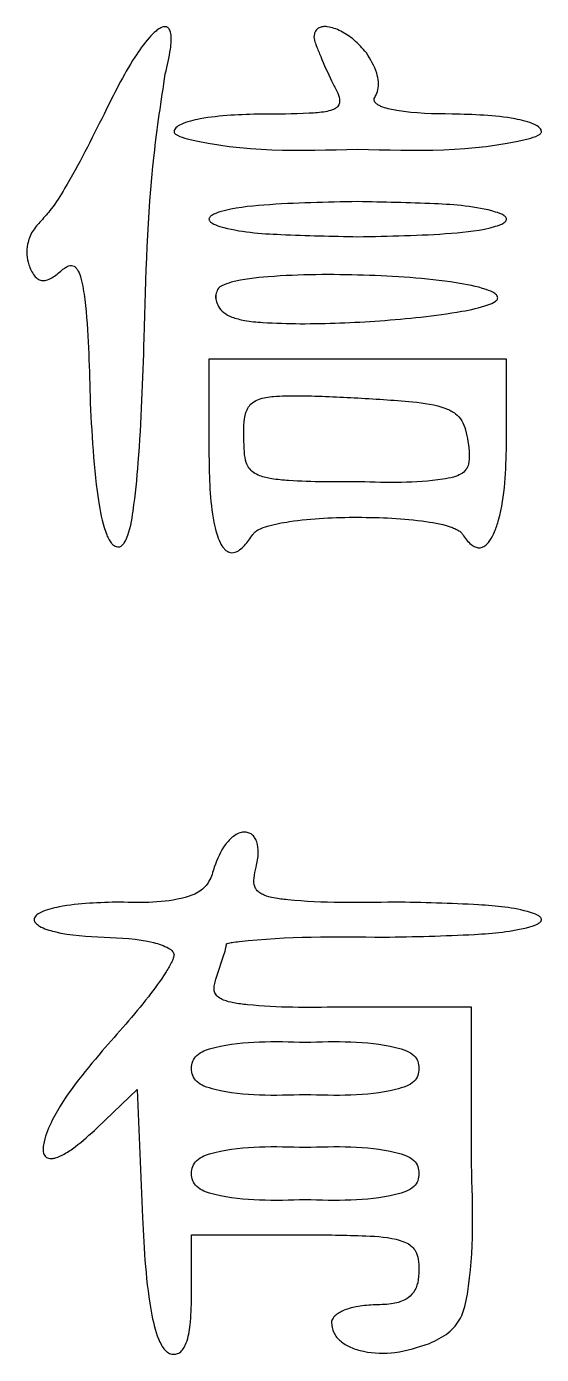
# Model space of a CAD drawing. Header units: millimetres. Extents: x 5 to 292, y 5 to 205.
# Drawn here: x 75.857 to 76.503, y 117.262 to 118.927 of the extents above; entities that cross this region are included whole.
import ezdxf

# ---------------------------------------------------------------- set-up
doc = ezdxf.new("R2010")
doc.units = ezdxf.units.MM

msp = doc.modelspace()

# ---------------------------------------------------------------- linework, layer by layer
at = {"color": 7, "linetype": 'Continuous', "lineweight": 25}
for p, q in [((76.4587, 118.5096), (76.0856, 118.5096)), ((76.0856, 118.5096), (76.0856, 118.3889)), ((76.4587, 118.4021), (76.4587, 118.5096)), ((76.4148, 117.6977), (76.248, 117.6977)), ((76.4148, 117.5002), (76.4148, 117.6977)), ((75.9452, 117.5463), (75.9957, 117.5945)), ((75.9957, 117.5945), (76.0023, 117.4343)), ((76.0637, 117.4124), (76.2063, 117.4124)), ((76.0637, 117.3334), (76.0637, 117.4124))]:
    msp.add_line(p, q, dxfattribs=at)
for points, knots in [([(76.0308, 118.8673), (76.0333, 118.8776), (76.0373, 118.8941), (76.0389, 118.9125), (76.037, 118.9207), (76.0359, 118.9232), (76.0344, 118.925), (76.0326, 118.9261), (76.0304, 118.9265), (76.0274, 118.9261), (76.0236, 118.9242), (76.0175, 118.9198), (76.0062, 118.9082), (75.9823, 118.8745), (75.9659, 118.8411), (75.954, 118.8169)], [0, 0, 0, 0, 0.159074, 0.256351, 0.272333, 0.2856, 0.296807, 0.306946, 0.317258, 0.32887, 0.351575, 0.380888, 0.441422, 0.593978, 1, 1, 1, 1]), ([(76.2831, 118.8937), (76.2781, 118.8993), (76.2686, 118.9099), (76.2518, 118.921), (76.2381, 118.9263), (76.2287, 118.9266), (76.2243, 118.9255), (76.221, 118.9235), (76.2189, 118.9209), (76.2175, 118.9174), (76.2174, 118.9148), (76.2173, 118.9134)], [0, 0, 0, 0, 0.267229, 0.501897, 0.710803, 0.775582, 0.831541, 0.870312, 0.908954, 0.951033, 1, 1, 1, 1]), ([(76.2173, 118.9134), (76.2175, 118.912), (76.2181, 118.9083), (76.2211, 118.9001), (76.228, 118.8832), (76.2346, 118.8686), (76.2393, 118.8586)], [0, 0, 0, 0, 0.074157, 0.189796, 0.438467, 1, 1, 1, 1]), ([(76.2941, 118.8388), (76.2955, 118.8416), (76.2983, 118.8473), (76.2983, 118.8577), (76.2953, 118.874), (76.2882, 118.8854), (76.2831, 118.8937)], [0, 0, 0, 0, 0.154146, 0.324837, 0.514216, 1, 1, 1, 1]), ([(76.0044, 118.536), (76.0064, 118.6126), (76.0093, 118.7236), (76.0257, 118.8334), (76.0308, 118.8673)], [0, 0, 0, 0, 0.6905173, 1, 1, 1, 1]), ([(76.2393, 118.8586), (76.2416, 118.8542), (76.2456, 118.8468), (76.2492, 118.8379), (76.2496, 118.8324), (76.2491, 118.8296), (76.2479, 118.8271), (76.2452, 118.8242), (76.2396, 118.8215), (76.228, 118.8189), (76.1982, 118.8167), (76.1714, 118.8168), (76.1515, 118.8169)], [0, 0, 0, 0, 0.111676, 0.191602, 0.214745, 0.235475, 0.25539, 0.276455, 0.325205, 0.39275, 0.547273, 1, 1, 1, 1]), ([(76.3907, 118.8169), (76.3675, 118.8171), (76.3382, 118.8175), (76.3077, 118.8238), (76.2993, 118.8273), (76.2959, 118.8294), (76.2937, 118.8317), (76.2927, 118.834), (76.2928, 118.8366), (76.2937, 118.838), (76.2941, 118.8388)], [0, 0, 0, 0, 0.648788, 0.819123, 0.867122, 0.905235, 0.931345, 0.953443, 0.975043, 1, 1, 1, 1]), ([(75.954, 118.8169), (75.9382, 118.7853), (75.9179, 118.7447), (75.8905, 118.7004), (75.8793, 118.6879), (75.875, 118.683)], [0, 0, 0, 0, 0.678437, 0.874225, 1, 1, 1, 1]), ([(75.954, 118.8169), (75.9382, 118.7853), (75.9179, 118.7447), (75.8905, 118.7004), (75.8793, 118.6879), (75.875, 118.683)], [0, 0, 0, 0, 0.678437, 0.874225, 1, 1, 1, 1]), ([(76.1515, 118.8169), (76.1257, 118.8161), (76.0916, 118.8152), (76.0555, 118.8069), (76.0451, 118.801), (76.0422, 118.7975), (76.0419, 118.7957), (76.0418, 118.7949)], [0, 0, 0, 0, 0.6706792, 0.8859506, 0.9535675, 0.9784421, 1, 1, 1, 1]), ([(76.1515, 118.8169), (76.1257, 118.8161), (76.0916, 118.8152), (76.0555, 118.8069), (76.0451, 118.801), (76.0422, 118.7975), (76.0419, 118.7957), (76.0418, 118.7949)], [0, 0, 0, 0, 0.670679, 0.885951, 0.953568, 0.978442, 1, 1, 1, 1]), ([(76.5026, 118.7949), (76.5025, 118.7957), (76.5022, 118.7975), (76.4993, 118.801), (76.4887, 118.8069), (76.4519, 118.8153), (76.4171, 118.8162), (76.3907, 118.8169)], [0, 0, 0, 0, 0.02116, 0.045594, 0.112174, 0.325427, 1, 1, 1, 1]), ([(76.5026, 118.7949), (76.5025, 118.7957), (76.5022, 118.7975), (76.4993, 118.801), (76.4887, 118.8069), (76.4519, 118.8153), (76.4171, 118.8162), (76.3907, 118.8169)], [0, 0, 0, 0, 0.02116, 0.045594, 0.112174, 0.325427, 1, 1, 1, 1]), ([(76.0418, 118.7949), (76.0418, 118.7945), (76.0419, 118.7936), (76.0433, 118.7918), (76.0486, 118.7885), (76.1237, 118.7685), (76.2001, 118.7708), (76.2722, 118.773)], [0, 0, 0, 0, 0.0053467, 0.011495, 0.0282276, 0.0840049, 1, 1, 1, 1]), ([(76.2722, 118.773), (76.3442, 118.7708), (76.4206, 118.7685), (76.4958, 118.7885), (76.501, 118.7918), (76.5024, 118.7936), (76.5025, 118.7945), (76.5026, 118.7949)], [0, 0, 0, 0, 0.9159951, 0.9717724, 0.988505, 0.9946533, 1, 1, 1, 1]), ([(76.2722, 118.7071), (76.233, 118.7064), (76.1751, 118.7054), (76.1137, 118.6991), (76.0916, 118.6917), (76.0877, 118.6889), (76.0865, 118.6877), (76.0858, 118.6865), (76.0857, 118.6856), (76.0856, 118.6852)], [0, 0, 0, 0, 0.616865, 0.909969, 0.967927, 0.97791, 0.986319, 0.99349, 1, 1, 1, 1]), ([(76.4587, 118.6852), (76.4587, 118.6856), (76.4586, 118.6865), (76.4578, 118.6877), (76.4567, 118.6889), (76.4527, 118.6917), (76.4238, 118.7013), (76.362, 118.7054), (76.3042, 118.7065), (76.2722, 118.7071)], [0, 0, 0, 0, 0.006511, 0.013683, 0.022093, 0.032078, 0.090045, 0.494867, 1, 1, 1, 1]), ([(75.875, 118.683), (75.8711, 118.6788), (75.8632, 118.6703), (75.8579, 118.6551), (75.8563, 118.6406), (75.8585, 118.6322), (75.8596, 118.6281)], [0, 0, 0, 0, 0.284122, 0.570516, 0.790143, 1, 1, 1, 1]), ([(76.0856, 118.6852), (76.0857, 118.6848), (76.0858, 118.6839), (76.0865, 118.6827), (76.0877, 118.6815), (76.0916, 118.6786), (76.1206, 118.669), (76.1823, 118.665), (76.2401, 118.6639), (76.2722, 118.6632)], [0, 0, 0, 0, 0.006511, 0.0136832, 0.0220933, 0.0320777, 0.0900446, 0.4948671, 1, 1, 1, 1]), ([(76.2722, 118.6632), (76.3114, 118.6639), (76.3692, 118.6649), (76.4306, 118.6713), (76.4527, 118.6786), (76.4567, 118.6815), (76.4578, 118.6827), (76.4586, 118.6839), (76.4587, 118.6848), (76.4587, 118.6852)], [0, 0, 0, 0, 0.616865, 0.909969, 0.967927, 0.97791, 0.986319, 0.99349, 1, 1, 1, 1]), ([(75.8596, 118.6281), (75.8615, 118.6232), (75.8642, 118.6165), (75.8705, 118.6101), (75.8758, 118.6079), (75.8821, 118.6085), (75.8911, 118.6128), (75.8972, 118.618), (75.9013, 118.6215)], [0, 0, 0, 0, 0.279866, 0.381237, 0.470376, 0.576469, 0.709553, 1, 1, 1, 1]), ([(75.9013, 118.6215), (75.9027, 118.6226), (75.9053, 118.6246), (75.9093, 118.6266), (75.9131, 118.6274), (75.9166, 118.6264), (75.9195, 118.6238), (75.9226, 118.6187), (75.927, 118.6056), (75.9343, 118.5533), (75.9354, 118.5039), (75.9364, 118.4635)], [0, 0, 0, 0, 0.029211, 0.053108, 0.072879, 0.091237, 0.11075, 0.135323, 0.18829, 0.337334, 1, 1, 1, 1]), ([(76.4477, 118.5864), (76.4476, 118.5871), (76.4474, 118.5885), (76.446, 118.5904), (76.4417, 118.5939), (76.4249, 118.6005), (76.3702, 118.6104), (76.2784, 118.6164), (76.1842, 118.6159), (76.1244, 118.6097), (76.1042, 118.6032), (76.0986, 118.5999), (76.0972, 118.5982), (76.0966, 118.5974)], [0, 0, 0, 0, 0.005398, 0.011593, 0.01915, 0.051649, 0.159365, 0.483184, 0.816259, 0.946207, 0.981798, 0.991872, 1, 1, 1, 1]), ([(76.4477, 118.5864), (76.4476, 118.5871), (76.4474, 118.5885), (76.446, 118.5904), (76.4417, 118.5939), (76.4249, 118.6005), (76.3702, 118.6104), (76.2784, 118.6164), (76.1842, 118.6159), (76.1244, 118.6097), (76.1042, 118.6032), (76.0986, 118.5999), (76.0972, 118.5982), (76.0966, 118.5974)], [0, 0, 0, 0, 0.005398, 0.011593, 0.01915, 0.051649, 0.159365, 0.483184, 0.816259, 0.946207, 0.981798, 0.991872, 1, 1, 1, 1]), ([(76.0966, 118.5974), (76.0957, 118.5952), (76.0938, 118.5908), (76.0937, 118.5856), (76.0946, 118.5833), (76.0946, 118.5832)], [0, 0, 0, 0, 0.4880279, 0.9972238, 1, 1, 1, 1]), ([(76.0966, 118.5974), (76.0957, 118.5952), (76.0937, 118.5907), (76.0943, 118.583), (76.0975, 118.575), (76.1041, 118.5672), (76.1107, 118.564), (76.1142, 118.5623)], [0, 0, 0, 0, 0.1606015, 0.328169, 0.5082476, 0.7399822, 1, 1, 1, 1]), ([(76.1142, 118.5623), (76.1195, 118.5608), (76.1322, 118.5573), (76.161, 118.555), (76.2176, 118.5533), (76.3011, 118.5571), (76.38, 118.5648), (76.4281, 118.5746), (76.4424, 118.5803), (76.4459, 118.583), (76.4469, 118.5841), (76.4476, 118.5852), (76.4477, 118.5861), (76.4477, 118.5864)], [0, 0, 0, 0, 0.048299, 0.116495, 0.254698, 0.549327, 0.854323, 0.953656, 0.983251, 0.988456, 0.992863, 0.996621, 1, 1, 1, 1]), ([(75.9693, 118.2748), (75.9705, 118.2746), (75.973, 118.2741), (75.9767, 118.2761), (75.9798, 118.2799), (75.9866, 118.2938), (75.9922, 118.3281), (76.0003, 118.4115), (76.0027, 118.4839), (76.0044, 118.536)], [0, 0, 0, 0, 0.013273, 0.02686, 0.044144, 0.067167, 0.197673, 0.423634, 1, 1, 1, 1]), ([(75.9364, 118.4635), (75.9385, 118.418), (75.9411, 118.3596), (75.953, 118.2993), (75.9601, 118.2836), (75.9632, 118.279), (75.9662, 118.276), (75.9684, 118.2752), (75.9693, 118.2748)], [0, 0, 0, 0, 0.701094, 0.898827, 0.935795, 0.9653, 0.984011, 1, 1, 1, 1]), ([(76.1295, 118.4109), (76.1292, 118.4218), (76.1287, 118.4352), (76.1347, 118.45), (76.1402, 118.4558), (76.1509, 118.4611), (76.17, 118.4638), (76.2102, 118.4643), (76.2439, 118.4626), (76.2678, 118.4614)], [0, 0, 0, 0, 0.182001, 0.225431, 0.267407, 0.315241, 0.425917, 0.592243, 1, 1, 1, 1]), ([(76.2678, 118.4614), (76.2921, 118.46), (76.3306, 118.4578), (76.374, 118.4525), (76.3948, 118.4425), (76.4034, 118.4328), (76.4081, 118.4204), (76.4096, 118.4114), (76.4104, 118.4065)], [0, 0, 0, 0, 0.434701, 0.686673, 0.767969, 0.837546, 0.911226, 1, 1, 1, 1]), ([(76.2744, 118.356), (76.2447, 118.3558), (76.2079, 118.3554), (76.1662, 118.3592), (76.1512, 118.3625), (76.1414, 118.3672), (76.1355, 118.373), (76.1313, 118.3818), (76.1296, 118.3947), (76.1295, 118.4051), (76.1295, 118.4109)], [0, 0, 0, 0, 0.49097, 0.608678, 0.694367, 0.743837, 0.78633, 0.828671, 0.903413, 1, 1, 1, 1]), ([(76.4104, 118.4065), (76.4111, 118.4012), (76.4123, 118.3918), (76.4121, 118.3796), (76.4083, 118.3708), (76.4014, 118.3651), (76.3913, 118.3613), (76.349, 118.3539), (76.3094, 118.355), (76.2744, 118.356)], [0, 0, 0, 0, 0.093316, 0.164337, 0.208938, 0.255724, 0.314911, 0.394037, 1, 1, 1, 1]), ([(76.4104, 118.4065), (76.4111, 118.4012), (76.4123, 118.3918), (76.4121, 118.3796), (76.4083, 118.3708), (76.4014, 118.3651), (76.3913, 118.3613), (76.349, 118.3539), (76.3094, 118.355), (76.2744, 118.356)], [0, 0, 0, 0, 0.093316, 0.164337, 0.208938, 0.255724, 0.314911, 0.394037, 1, 1, 1, 1]), ([(76.4038, 118.2902), (76.407, 118.2855), (76.4112, 118.2792), (76.4191, 118.2742), (76.4244, 118.273), (76.4295, 118.2743), (76.4342, 118.2776), (76.4394, 118.284), (76.4446, 118.2943), (76.4572, 118.3332), (76.458, 118.3703), (76.4587, 118.4021)], [0, 0, 0, 0, 0.0991645, 0.1348879, 0.1651164, 0.1943763, 0.2271641, 0.2664501, 0.3405164, 0.4342959, 1, 1, 1, 1]), ([(76.0856, 118.3889), (76.086, 118.3608), (76.0864, 118.3278), (76.0948, 118.2919), (76.0989, 118.2807), (76.1032, 118.2734), (76.1074, 118.2694), (76.1108, 118.2676), (76.1144, 118.2669), (76.119, 118.2677), (76.1245, 118.2707), (76.1325, 118.2781), (76.1373, 118.2853), (76.1405, 118.2902)], [0, 0, 0, 0, 0.501924, 0.590154, 0.660911, 0.715557, 0.740715, 0.762981, 0.784151, 0.80635, 0.845341, 0.895093, 1, 1, 1, 1]), ([(76.1405, 118.2902), (76.1415, 118.2913), (76.1436, 118.2939), (76.15, 118.2974), (76.1642, 118.3025), (76.2056, 118.3099), (76.2722, 118.3129), (76.3406, 118.3097), (76.3825, 118.3023), (76.3964, 118.2963), (76.401, 118.2936), (76.403, 118.2912), (76.4038, 118.2902)], [0, 0, 0, 0, 0.016285, 0.037109, 0.079768, 0.183421, 0.50004, 0.816658, 0.942484, 0.965846, 0.984886, 1, 1, 1, 1]), ([(76.1295, 117.9171), (76.1273, 117.9168), (76.1225, 117.9161), (76.1142, 117.9106), (76.1016, 117.8976), (76.096, 117.8831), (76.0922, 117.8732)], [0, 0, 0, 0, 0.109411, 0.238961, 0.483364, 1, 1, 1, 1]), ([(76.1449, 117.8732), (76.1461, 117.8792), (76.1482, 117.8897), (76.1468, 117.9026), (76.1432, 117.9102), (76.1396, 117.9142), (76.1348, 117.9167), (76.1313, 117.917), (76.1295, 117.9171)], [0, 0, 0, 0, 0.339144, 0.600708, 0.707825, 0.804744, 0.899056, 1, 1, 1, 1]), ([(76.0922, 117.8732), (76.0905, 117.8671), (76.0873, 117.8554), (76.0741, 117.8412), (76.0359, 117.8277), (76.0015, 117.8286), (75.9737, 117.8293)], [0, 0, 0, 0, 0.137799, 0.259739, 0.403871, 1, 1, 1, 1]), ([(76.0922, 117.8732), (76.0905, 117.8671), (76.0873, 117.8554), (76.0741, 117.8412), (76.0359, 117.8277), (76.0015, 117.8286), (75.9737, 117.8293)], [0, 0, 0, 0, 0.137799, 0.259739, 0.403871, 1, 1, 1, 1]), ([(76.3183, 117.8293), (76.2735, 117.8285), (76.2229, 117.8275), (76.1686, 117.834), (76.1567, 117.837), (76.1494, 117.8406), (76.1452, 117.8443), (76.1418, 117.8504), (76.1417, 117.8607), (76.1437, 117.8687), (76.1449, 117.8732)], [0, 0, 0, 0, 0.652525, 0.737507, 0.799193, 0.830213, 0.855887, 0.879358, 0.931128, 1, 1, 1, 1]), ([(75.9737, 117.8293), (75.9483, 117.8287), (75.9148, 117.8278), (75.8794, 117.8194), (75.8694, 117.8135), (75.8666, 117.81), (75.8663, 117.8082), (75.8662, 117.8074)], [0, 0, 0, 0, 0.6732844, 0.886103, 0.9531286, 0.9780977, 1, 1, 1, 1]), ([(75.9737, 117.8293), (75.9483, 117.8287), (75.9148, 117.8278), (75.8794, 117.8194), (75.8694, 117.8135), (75.8666, 117.81), (75.8663, 117.8082), (75.8662, 117.8074)], [0, 0, 0, 0, 0.673284, 0.886103, 0.953129, 0.978098, 1, 1, 1, 1]), ([(76.5026, 117.8074), (76.5025, 117.8078), (76.5024, 117.8087), (76.5017, 117.8099), (76.5006, 117.8111), (76.4966, 117.8139), (76.4714, 117.8224), (76.4105, 117.8276), (76.3534, 117.8287), (76.3183, 117.8293)], [0, 0, 0, 0, 0.006586, 0.013839, 0.022341, 0.03243, 0.090916, 0.439719, 1, 1, 1, 1]), ([(75.8662, 117.8074), (75.8663, 117.8067), (75.8665, 117.8052), (75.8688, 117.8021), (75.8768, 117.7966), (75.9056, 117.7876), (75.9331, 117.7864), (75.954, 117.7855)], [0, 0, 0, 0, 0.022501, 0.048563, 0.117924, 0.333114, 1, 1, 1, 1]), ([(76.3051, 117.7855), (76.3429, 117.7861), (76.4041, 117.7872), (76.4693, 117.7924), (76.4967, 117.801), (76.5013, 117.8043), (76.5024, 117.8061), (76.5025, 117.807), (76.5026, 117.8074)], [0, 0, 0, 0, 0.5639461, 0.9114851, 0.9690372, 0.9869462, 0.993827, 1, 1, 1, 1]), ([(75.954, 117.7855), (75.9748, 117.7845), (76.0024, 117.7833), (76.0311, 117.7743), (76.0392, 117.7688), (76.0414, 117.7657), (76.0417, 117.7642), (76.0418, 117.7635)], [0, 0, 0, 0, 0.666886, 0.882076, 0.951437, 0.977499, 1, 1, 1, 1]), ([(76.1076, 117.7767), (76.1076, 117.7767), (76.1076, 117.7768), (76.1077, 117.777), (76.108, 117.7772), (76.1103, 117.7782), (76.1156, 117.779), (76.1806, 117.7868), (76.2443, 117.7861), (76.3051, 117.7855)], [0, 0, 0, 0, 0.000708, 0.001528, 0.002535, 0.006962, 0.03898, 0.082227, 1, 1, 1, 1]), ([(76.0944, 117.7328), (76.0977, 117.7429), (76.1021, 117.7561), (76.1067, 117.7707), (76.1074, 117.7753), (76.1076, 117.7767)], [0, 0, 0, 0, 0.698803, 0.907947, 1, 1, 1, 1]), ([(76.0418, 117.7635), (76.0415, 117.762), (76.0409, 117.7584), (76.0371, 117.7507), (76.0273, 117.7342), (75.9994, 117.6965), (75.9715, 117.6651), (75.9518, 117.6428)], [0, 0, 0, 0, 0.029373, 0.072771, 0.168287, 0.410704, 1, 1, 1, 1]), ([(76.248, 117.6977), (76.2099, 117.6972), (76.1658, 117.6967), (76.1179, 117.7025), (76.1056, 117.7056), (76.0978, 117.7094), (76.0934, 117.714), (76.0917, 117.7197), (76.0922, 117.7261), (76.0937, 117.7304), (76.0944, 117.7328)], [0, 0, 0, 0, 0.646236, 0.746237, 0.818536, 0.859895, 0.892562, 0.923316, 0.958013, 1, 1, 1, 1]), ([(76.0637, 117.6209), (76.0639, 117.6239), (76.0644, 117.63), (76.0703, 117.6381), (76.0803, 117.6438), (76.125, 117.6562), (76.1681, 117.6549), (76.2063, 117.6538)], [0, 0, 0, 0, 0.058164, 0.114602, 0.183165, 0.275144, 1, 1, 1, 1]), ([(76.2063, 117.6538), (76.2446, 117.6549), (76.2877, 117.6562), (76.3324, 117.6438), (76.3424, 117.6381), (76.3483, 117.63), (76.3487, 117.6239), (76.349, 117.6209)], [0, 0, 0, 0, 0.724856, 0.816835, 0.885398, 0.941836, 1, 1, 1, 1]), ([(75.9518, 117.6428), (75.9286, 117.6154), (75.8991, 117.5805), (75.8798, 117.5359), (75.8774, 117.5217), (75.8777, 117.5159), (75.8791, 117.5122), (75.8808, 117.51), (75.8832, 117.5085), (75.8861, 117.5079), (75.8895, 117.508), (75.8957, 117.5094), (75.9055, 117.5141), (75.9233, 117.5262), (75.9363, 117.5381), (75.9452, 117.5463)], [0, 0, 0, 0, 0.459237, 0.583489, 0.617892, 0.644594, 0.65713, 0.668445, 0.679616, 0.691849, 0.706167, 0.723291, 0.774022, 0.844523, 1, 1, 1, 1]), ([(76.2063, 117.588), (76.1681, 117.5868), (76.125, 117.5855), (76.0803, 117.5979), (76.0703, 117.6036), (76.0644, 117.6117), (76.0639, 117.6178), (76.0637, 117.6209)], [0, 0, 0, 0, 0.724856, 0.816835, 0.885398, 0.941836, 1, 1, 1, 1]), ([(76.2063, 117.588), (76.1681, 117.5868), (76.125, 117.5855), (76.0803, 117.5979), (76.0703, 117.6036), (76.0644, 117.6117), (76.0639, 117.6178), (76.0637, 117.6209)], [0, 0, 0, 0, 0.724856, 0.816835, 0.885398, 0.941836, 1, 1, 1, 1]), ([(76.349, 117.6209), (76.3487, 117.6178), (76.3483, 117.6117), (76.3424, 117.6036), (76.3324, 117.5979), (76.2877, 117.5855), (76.2446, 117.5868), (76.2063, 117.588)], [0, 0, 0, 0, 0.058164, 0.114602, 0.183165, 0.275144, 1, 1, 1, 1]), ([(76.349, 117.6209), (76.3487, 117.6178), (76.3483, 117.6117), (76.3424, 117.6036), (76.3324, 117.5979), (76.2877, 117.5855), (76.2446, 117.5868), (76.2063, 117.588)], [0, 0, 0, 0, 0.058164, 0.114602, 0.183165, 0.275144, 1, 1, 1, 1]), ([(76.0637, 117.4892), (76.0639, 117.4923), (76.0644, 117.4983), (76.0703, 117.5064), (76.0803, 117.5122), (76.125, 117.5245), (76.1681, 117.5233), (76.2063, 117.5221)], [0, 0, 0, 0, 0.058164, 0.114602, 0.183165, 0.275144, 1, 1, 1, 1]), ([(76.2063, 117.5221), (76.2446, 117.5233), (76.2877, 117.5245), (76.3324, 117.5122), (76.3424, 117.5064), (76.3483, 117.4983), (76.3487, 117.4923), (76.349, 117.4892)], [0, 0, 0, 0, 0.724856, 0.816835, 0.885398, 0.941836, 1, 1, 1, 1]), ([(76.3621, 117.2763), (76.3704, 117.2802), (76.3858, 117.2875), (76.4043, 117.3092), (76.4187, 117.3817), (76.4166, 117.4462), (76.4148, 117.5002)], [0, 0, 0, 0, 0.110724, 0.207442, 0.336191, 1, 1, 1, 1]), ([(76.2063, 117.4563), (76.1681, 117.4551), (76.125, 117.4539), (76.0803, 117.4662), (76.0703, 117.472), (76.0644, 117.4801), (76.0639, 117.4861), (76.0637, 117.4892)], [0, 0, 0, 0, 0.724856, 0.816835, 0.885398, 0.941836, 1, 1, 1, 1]), ([(76.2063, 117.4563), (76.1681, 117.4551), (76.125, 117.4539), (76.0803, 117.4662), (76.0703, 117.472), (76.0644, 117.4801), (76.0639, 117.4861), (76.0637, 117.4892)], [0, 0, 0, 0, 0.724856, 0.816835, 0.885398, 0.941836, 1, 1, 1, 1]), ([(76.349, 117.4892), (76.3487, 117.4861), (76.3483, 117.4801), (76.3424, 117.472), (76.3324, 117.4662), (76.2877, 117.4539), (76.2446, 117.4551), (76.2063, 117.4563)], [0, 0, 0, 0, 0.058164, 0.114602, 0.183165, 0.275144, 1, 1, 1, 1]), ([(76.349, 117.4892), (76.3487, 117.4861), (76.3483, 117.4801), (76.3424, 117.472), (76.3324, 117.4662), (76.2877, 117.4539), (76.2446, 117.4551), (76.2063, 117.4563)], [0, 0, 0, 0, 0.058164, 0.114602, 0.183165, 0.275144, 1, 1, 1, 1]), ([(76.0023, 117.4343), (76.0042, 117.3934), (76.0068, 117.3406), (76.0197, 117.2857), (76.0277, 117.2712), (76.0321, 117.2658), (76.0357, 117.264), (76.0374, 117.2632)], [0, 0, 0, 0, 0.689237, 0.886874, 0.932405, 0.969291, 1, 1, 1, 1]), ([(76.2063, 117.4124), (76.2316, 117.4123), (76.2713, 117.4121), (76.3147, 117.4094), (76.3337, 117.4024), (76.3404, 117.3979), (76.3457, 117.3911), (76.3487, 117.381), (76.3489, 117.3729), (76.349, 117.3685)], [0, 0, 0, 0, 0.4538943, 0.7134633, 0.7688288, 0.8145894, 0.8559054, 0.9208138, 1, 1, 1, 1]), ([(76.349, 117.3685), (76.3488, 117.3631), (76.3484, 117.3532), (76.3431, 117.3399), (76.3321, 117.3301), (76.315, 117.3252), (76.3017, 117.3248), (76.2941, 117.3246)], [0, 0, 0, 0, 0.199608, 0.360461, 0.511613, 0.721666, 1, 1, 1, 1]), ([(76.349, 117.3685), (76.3488, 117.3631), (76.3484, 117.3532), (76.3431, 117.3399), (76.3321, 117.3301), (76.315, 117.3252), (76.3017, 117.3248), (76.2941, 117.3246)], [0, 0, 0, 0, 0.1996083, 0.3604608, 0.5116126, 0.721666, 1, 1, 1, 1]), ([(76.0374, 117.2632), (76.0394, 117.2628), (76.0434, 117.2622), (76.0494, 117.2647), (76.054, 117.2699), (76.0594, 117.2814), (76.0631, 117.3031), (76.0635, 117.3221), (76.0637, 117.3334)], [0, 0, 0, 0, 0.07387, 0.142577, 0.220411, 0.318301, 0.59574, 1, 1, 1, 1]), ([(76.2941, 117.3246), (76.2869, 117.3243), (76.2736, 117.3237), (76.2564, 117.3189), (76.2457, 117.3133), (76.2412, 117.3083), (76.2396, 117.3056), (76.2394, 117.3036), (76.2393, 117.3027)], [0, 0, 0, 0, 0.344836, 0.633814, 0.850987, 0.90686, 0.955639, 1, 1, 1, 1]), ([(76.2393, 117.3027), (76.2398, 117.2982), (76.241, 117.2893), (76.2504, 117.2784), (76.2635, 117.2707), (76.2865, 117.2639), (76.321, 117.2628), (76.3479, 117.2717), (76.3621, 117.2763)], [0, 0, 0, 0, 0.092283, 0.185367, 0.289768, 0.408923, 0.686475, 1, 1, 1, 1])]:
    msp.add_open_spline(points, degree=3, knots=knots, dxfattribs=at)

doc.saveas('drawing.dxf')
